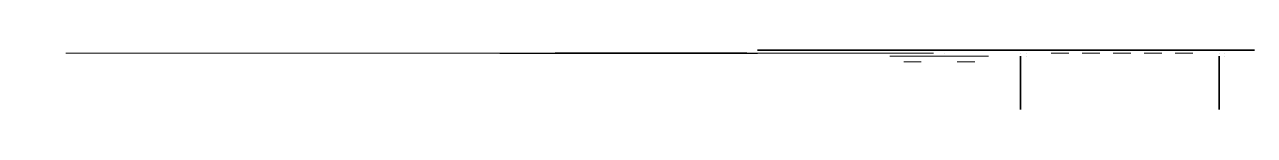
# Model space of a CAD drawing. Header units: millimetres. Extents: x 821 to 5949, y 940 to 2881.
# Drawn here: x 3768 to 5949, y 1812 to 1917 of the extents above; entities that cross this region are included whole.
import ezdxf

# ---------------------------------------------------------------- set-up
doc = ezdxf.new("R2010")
doc.units = ezdxf.units.MM
doc.linetypes.add('Centro', pattern=[31.75, 6.35, -4.7625, 15.875, -4.7625])
doc.linetypes.add('Tratto', pattern=[6.35, 3.175, -3.175])
for name, color, linetype, lineweight in [('armatura', 1, 'Continuous', 15), ('bulloni', 5, 'Continuous', 9), ('LINEA DI SEZIONE', 1, 'Centro', 9), ('piastra', 30, 'Continuous', 18), ('quote', 252, 'Continuous', 5), ('S-BEAM', 5, 'Continuous', 18), ('S-COLS', 7, 'Continuous', 18), ('SEZIONI acciaio - Steel sections', 220, 'Continuous', 25), ('tratteggio', 253, 'Tratto', 15)]:
    doc.layers.add(name, color=color, linetype=linetype, lineweight=lineweight)

# ---------------------------------------------------------------- blocks, each defined once
blk = doc.blocks.new('*U184')
at = {"layer": 'bulloni'}
blk.add_lwpolyline([(-15.6, 0), (-7.8, -13.5), (7.8, -13.5), (15.6, 0), (7.8, 13.5), (-7.8, 13.5)], close=True, dxfattribs=at)
for radius in [9, 7.88]:
    blk.add_circle((0, 0), radius, dxfattribs=at)
blk = doc.blocks.new('*U185')
at = {"color": 0, "linetype": 'ByBlock', "lineweight": -2, "transparency": 16777216}
for p in [(0, 0), (55, 0), (0, -55), (55, -55), (0, -110), (55, -110), (0, -165), (55, -165)]:
    blk.add_blockref('*U184', p, dxfattribs=at)
blk = doc.blocks.new('*U186')
at = {"layer": 'bulloni'}
blk.add_lwpolyline([(-15.6, 0), (-7.8, -13.5), (7.8, -13.5), (15.6, 0), (7.8, 13.5), (-7.8, 13.5)], close=True, dxfattribs=at)
for radius in [9, 7.88]:
    blk.add_circle((0, 0), radius, dxfattribs=at)
blk = doc.blocks.new('*U187')
at = {"color": 0, "linetype": 'ByBlock', "lineweight": -2, "transparency": 16777216}
for p in [(0, 0), (55, 0), (0, -55), (55, -55), (0, -110), (55, -110), (0, -165), (55, -165)]:
    blk.add_blockref('*U186', p, dxfattribs=at)
blk = doc.blocks.new('*U188')
at = {"layer": 'bulloni'}
for p, q in [((-13.7, 44.3), (-15.6, 43.1)), ((13.7, 44.3), (-13.7, 44.3)), ((13.7, 44.3), (15.6, 43.1)), ((-15.6, 43.1), (-15.6, 32.8)), ((15.6, 32.8), (-15.6, 32.8)), ((-12.5, 32.8), (-12.5, 32.3)), ((12.5, 32.3), (-12.5, 32.3)), ((-7.8, 32.8), (-7.8, 43.1)), ((7.8, 43.1), (7.8, 32.8)), ((12.5, 32.8), (12.5, 32.3)), ((15.6, 43.1), (15.6, 32.8)), ((-13.7, -16.7), (-15.6, -17.9)), ((-15.6, -17.9), (-15.6, -30.4)), ((13.7, -16.7), (-13.7, -16.7)), ((-7.8, -30.4), (-7.8, -17.9)), ((7.8, -17.9), (7.8, -30.4)), ((13.7, -16.7), (15.6, -17.9)), ((15.6, -17.9), (15.6, -30.4)), ((-13.7, -31.7), (-15.6, -30.4)), ((13.7, -31.7), (-13.7, -31.7)), ((-9, -43.3), (-9, -31.7)), ((-8, -44.3), (-9, -43.3)), ((9, -43.3), (-9, -43.3)), ((-6.5, -34.4), (6.5, -33.7)), ((-6.5, -39.4), (6.5, -38.7)), ((-5, -36.8), (5, -36.3)), ((-5, -41.8), (5, -41.3)), ((9, -43.3), (8, -44.3)), ((9, -43.3), (9, -31.7)), ((13.7, -31.7), (15.6, -30.4)), ((8, -44.3), (-8, -44.3))]:
    blk.add_line(p, q, dxfattribs=at)
at = {"layer": 'bulloni', "linetype": 'Tratto'}
for points in [[(-9, -16.7), (-9, 31.3)], [(9, -16.7), (9, 31.3)]]:
    blk.add_lwpolyline(points, dxfattribs=at)
at = {"layer": 'bulloni'}
for centre, radius, start, end in [((-11.7, 37.6), 6.67, 54.2621, 125.7379), ((0, 19.5), 24.8, 71.6858, 108.3142), ((11.7, 37.6), 6.67, 54.2621, 125.7379), ((-10, 31.3), 1, 0, 90), ((10, 31.3), 1, 90, 180), ((-11.7, -23.4), 6.67, 54.2621, 125.7379), ((0, -41.5), 24.8, 71.6858, 108.3142), ((11.7, -23.4), 6.67, 54.2621, 125.7379), ((-11.7, -25), 6.67, 234.2621, 305.7379), ((0, -6.9), 24.8, 251.6858, 288.3142), ((11.7, -25), 6.67, 234.2621, 305.7379)]:
    blk.add_arc(centre, radius, start, end, dxfattribs=at)
blk = doc.blocks.new('*U173')
at = {"color": 0, "linetype": 'ByBlock', "lineweight": -2, "transparency": 16777216}
for p in [(0, 0), (54, 0), (108, 0), (162, 0), (216, 0)]:
    blk.add_blockref('*U188', p, dxfattribs=at)
blk = doc.blocks.new('*U174')
at = {"layer": 'bulloni'}
for p, q in [((-13.7, 44.3), (-15.6, 43.1)), ((13.7, 44.3), (-13.7, 44.3)), ((13.7, 44.3), (15.6, 43.1)), ((-15.6, 43.1), (-15.6, 32.8)), ((15.6, 32.8), (-15.6, 32.8)), ((-12.5, 32.8), (-12.5, 32.3)), ((12.5, 32.3), (-12.5, 32.3)), ((-7.8, 32.8), (-7.8, 43.1)), ((7.8, 43.1), (7.8, 32.8)), ((12.5, 32.8), (12.5, 32.3)), ((15.6, 43.1), (15.6, 32.8)), ((-13.7, -16.7), (-15.6, -17.9)), ((-15.6, -17.9), (-15.6, -30.4)), ((13.7, -16.7), (-13.7, -16.7)), ((-7.8, -30.4), (-7.8, -17.9)), ((7.8, -17.9), (7.8, -30.4)), ((13.7, -16.7), (15.6, -17.9)), ((15.6, -17.9), (15.6, -30.4)), ((-13.7, -31.7), (-15.6, -30.4)), ((13.7, -31.7), (-13.7, -31.7)), ((-9, -43.3), (-9, -31.7)), ((-8, -44.3), (-9, -43.3)), ((9, -43.3), (-9, -43.3)), ((-6.5, -34.4), (6.5, -33.7)), ((-6.5, -39.4), (6.5, -38.7)), ((-5, -36.8), (5, -36.3)), ((-5, -41.8), (5, -41.3)), ((9, -43.3), (8, -44.3)), ((9, -43.3), (9, -31.7)), ((13.7, -31.7), (15.6, -30.4)), ((8, -44.3), (-8, -44.3))]:
    blk.add_line(p, q, dxfattribs=at)
at = {"layer": 'bulloni', "linetype": 'Tratto'}
for points in [[(-9, -16.7), (-9, 31.3)], [(9, -16.7), (9, 31.3)]]:
    blk.add_lwpolyline(points, dxfattribs=at)
at = {"layer": 'bulloni'}
for centre, radius, start, end in [((-11.7, 37.6), 6.67, 54.2621, 125.7379), ((0, 19.5), 24.8, 71.6858, 108.3142), ((11.7, 37.6), 6.67, 54.2621, 125.7379), ((-10, 31.3), 1, 0, 90), ((10, 31.3), 1, 90, 180), ((-11.7, -23.4), 6.67, 54.2621, 125.7379), ((0, -41.5), 24.8, 71.6858, 108.3142), ((11.7, -23.4), 6.67, 54.2621, 125.7379), ((-11.7, -25), 6.67, 234.2621, 305.7379), ((0, -6.9), 24.8, 251.6858, 288.3142), ((11.7, -25), 6.67, 234.2621, 305.7379)]:
    blk.add_arc(centre, radius, start, end, dxfattribs=at)
blk = doc.blocks.new('*U175')
at = {"color": 0, "linetype": 'ByBlock', "lineweight": -2, "transparency": 16777216}
for p in [(0, 0), (54, 0), (108, 0), (162, 0), (216, 0)]:
    blk.add_blockref('*U174', p, dxfattribs=at)
blk = doc.blocks.new('*U204')
at = {"layer": 'bulloni'}
for p, q in [((-13.7, 44.3), (-15.6, 43.1)), ((13.7, 44.3), (-13.7, 44.3)), ((13.7, 44.3), (15.6, 43.1)), ((-15.6, 43.1), (-15.6, 32.8)), ((15.6, 32.8), (-15.6, 32.8)), ((-12.5, 32.8), (-12.5, 32.3)), ((12.5, 32.3), (-12.5, 32.3)), ((-7.8, 32.8), (-7.8, 43.1)), ((7.8, 43.1), (7.8, 32.8)), ((12.5, 32.8), (12.5, 32.3)), ((15.6, 43.1), (15.6, 32.8)), ((-13.7, -16.7), (-15.6, -17.9)), ((-15.6, -17.9), (-15.6, -30.4)), ((13.7, -16.7), (-13.7, -16.7)), ((-7.8, -30.4), (-7.8, -17.9)), ((7.8, -17.9), (7.8, -30.4)), ((13.7, -16.7), (15.6, -17.9)), ((15.6, -17.9), (15.6, -30.4)), ((-13.7, -31.7), (-15.6, -30.4)), ((13.7, -31.7), (-13.7, -31.7)), ((-9, -43.3), (-9, -31.7)), ((-8, -44.3), (-9, -43.3)), ((9, -43.3), (-9, -43.3)), ((-6.5, -34.4), (6.5, -33.7)), ((-6.5, -39.4), (6.5, -38.7)), ((-5, -36.8), (5, -36.3)), ((-5, -41.8), (5, -41.3)), ((9, -43.3), (8, -44.3)), ((9, -43.3), (9, -31.7)), ((13.7, -31.7), (15.6, -30.4)), ((8, -44.3), (-8, -44.3))]:
    blk.add_line(p, q, dxfattribs=at)
at = {"layer": 'bulloni', "linetype": 'Tratto'}
for points in [[(-9, -16.7), (-9, 31.3)], [(9, -16.7), (9, 31.3)]]:
    blk.add_lwpolyline(points, dxfattribs=at)
at = {"layer": 'bulloni'}
for centre, radius, start, end in [((-11.7, 37.6), 6.67, 54.2621, 125.7379), ((0, 19.5), 24.8, 71.6858, 108.3142), ((11.7, 37.6), 6.67, 54.2621, 125.7379), ((-10, 31.3), 1, 0, 90), ((10, 31.3), 1, 90, 180), ((-11.7, -23.4), 6.67, 54.2621, 125.7379), ((0, -41.5), 24.8, 71.6858, 108.3142), ((11.7, -23.4), 6.67, 54.2621, 125.7379), ((-11.7, -25), 6.67, 234.2621, 305.7379), ((0, -6.9), 24.8, 251.6858, 288.3142), ((11.7, -25), 6.67, 234.2621, 305.7379)]:
    blk.add_arc(centre, radius, start, end, dxfattribs=at)
blk = doc.blocks.new('*U189')
at = {"color": 0, "linetype": 'ByBlock', "lineweight": -2, "transparency": 16777216}
for p in [(0, 0), (54, 0), (108, 0), (162, 0), (216, 0)]:
    blk.add_blockref('*U204', p, dxfattribs=at)
blk = doc.blocks.new('*U177')
at = {"layer": 'bulloni'}
for p, q in [((-13.7, 44.3), (-15.6, 43.1)), ((13.7, 44.3), (-13.7, 44.3)), ((13.7, 44.3), (15.6, 43.1)), ((-15.6, 43.1), (-15.6, 32.8)), ((15.6, 32.8), (-15.6, 32.8)), ((-12.5, 32.8), (-12.5, 32.3)), ((12.5, 32.3), (-12.5, 32.3)), ((-7.8, 32.8), (-7.8, 43.1)), ((7.8, 43.1), (7.8, 32.8)), ((12.5, 32.8), (12.5, 32.3)), ((15.6, 43.1), (15.6, 32.8)), ((-13.7, -16.7), (-15.6, -17.9)), ((-15.6, -17.9), (-15.6, -30.4)), ((13.7, -16.7), (-13.7, -16.7)), ((-7.8, -30.4), (-7.8, -17.9)), ((7.8, -17.9), (7.8, -30.4)), ((13.7, -16.7), (15.6, -17.9)), ((15.6, -17.9), (15.6, -30.4)), ((-13.7, -31.7), (-15.6, -30.4)), ((13.7, -31.7), (-13.7, -31.7)), ((-9, -43.3), (-9, -31.7)), ((-8, -44.3), (-9, -43.3)), ((9, -43.3), (-9, -43.3)), ((-6.5, -34.4), (6.5, -33.7)), ((-6.5, -39.4), (6.5, -38.7)), ((-5, -36.8), (5, -36.3)), ((-5, -41.8), (5, -41.3)), ((9, -43.3), (8, -44.3)), ((9, -43.3), (9, -31.7)), ((13.7, -31.7), (15.6, -30.4)), ((8, -44.3), (-8, -44.3))]:
    blk.add_line(p, q, dxfattribs=at)
at = {"layer": 'bulloni', "linetype": 'Tratto'}
for points in [[(-9, -16.7), (-9, 31.3)], [(9, -16.7), (9, 31.3)]]:
    blk.add_lwpolyline(points, dxfattribs=at)
at = {"layer": 'bulloni'}
for centre, radius, start, end in [((-11.7, 37.6), 6.67, 54.2621, 125.7379), ((0, 19.5), 24.8, 71.6858, 108.3142), ((11.7, 37.6), 6.67, 54.2621, 125.7379), ((-10, 31.3), 1, 0, 90), ((10, 31.3), 1, 90, 180), ((-11.7, -23.4), 6.67, 54.2621, 125.7379), ((0, -41.5), 24.8, 71.6858, 108.3142), ((11.7, -23.4), 6.67, 54.2621, 125.7379), ((-11.7, -25), 6.67, 234.2621, 305.7379), ((0, -6.9), 24.8, 251.6858, 288.3142), ((11.7, -25), 6.67, 234.2621, 305.7379)]:
    blk.add_arc(centre, radius, start, end, dxfattribs=at)
blk = doc.blocks.new('*U176')
at = {"color": 0, "linetype": 'ByBlock', "lineweight": -2, "transparency": 16777216}
for p in [(0, 0), (54, 0), (108, 0), (162, 0), (216, 0)]:
    blk.add_blockref('*U177', p, dxfattribs=at)
blk = doc.blocks.new('*U182')
at = {"layer": 'bulloni'}
for p, q in [((-13.7, 36.3), (-15.6, 35.1)), ((-15.6, 35.1), (-15.6, 24.8)), ((15.6, 24.8), (-15.6, 24.8)), ((13.7, 36.3), (-13.7, 36.3)), ((-12.5, 24.8), (-12.5, 24.3)), ((12.5, 24.3), (-12.5, 24.3)), ((-7.8, 24.8), (-7.8, 35.1)), ((7.8, 35.1), (7.8, 24.8)), ((12.5, 24.8), (12.5, 24.3)), ((13.7, 36.3), (15.6, 35.1)), ((15.6, 35.1), (15.6, 24.8)), ((-13.7, -8.7), (-15.6, -9.9)), ((-15.6, -9.9), (-15.6, -22.4)), ((13.7, -8.7), (-13.7, -8.7)), ((-7.8, -22.4), (-7.8, -9.9)), ((7.8, -9.9), (7.8, -22.4)), ((13.7, -8.7), (15.6, -9.9)), ((15.6, -9.9), (15.6, -22.4)), ((-13.7, -23.7), (-15.6, -22.4)), ((13.7, -23.7), (-13.7, -23.7)), ((-9, -35.3), (-9, -23.7)), ((-8, -36.3), (-9, -35.3)), ((9, -35.3), (-9, -35.3)), ((8, -36.3), (-8, -36.3)), ((-6.5, -26.4), (6.5, -25.7)), ((-6.5, -31.4), (6.5, -30.7)), ((-5, -28.8), (5, -28.3)), ((-5, -33.8), (5, -33.3)), ((9, -35.3), (8, -36.3)), ((9, -35.3), (9, -23.7)), ((13.7, -23.7), (15.6, -22.4))]:
    blk.add_line(p, q, dxfattribs=at)
for centre, radius, start, end in [((-11.7, 29.6), 6.67, 54.2621, 125.7379), ((-10, 23.3), 1, 0, 90), ((0, 11.5), 24.8, 71.6858, 108.3142), ((11.7, 29.6), 6.67, 54.2621, 125.7379), ((10, 23.3), 1, 90, 180), ((-11.7, -15.4), 6.67, 54.2621, 125.7379), ((0, -33.5), 24.8, 71.6858, 108.3142), ((11.7, -15.4), 6.67, 54.2621, 125.7379), ((-11.7, -17), 6.67, 234.2621, 305.7379), ((0, 1.1), 24.8, 251.6858, 288.3142), ((11.7, -17), 6.67, 234.2621, 305.7379)]:
    blk.add_arc(centre, radius, start, end, dxfattribs=at)
at = {"layer": 'tratteggio'}
for points in [[(-9, 23.3), (-9, -8.7)], [(9, 23.3), (9, -8.7)]]:
    blk.add_lwpolyline(points, dxfattribs=at)
blk = doc.blocks.new('*U183')
at = {"layer": 'quote', "color": 0, "linetype": 'ByBlock', "lineweight": -2, "transparency": 16777216}
for p in [(0, 0), (55, 0), (110, 0), (165, 0), (220, 0)]:
    blk.add_blockref('*U182', p, dxfattribs=at)

msp = doc.modelspace()

# ---------------------------------------------------------------- linework, layer by layer
msp.add_line((5067.3, 1912, -557.5), (5067.3, 1912, -438.9))
at = {"extrusion": (0, -1, 6.12323e-17), "elevation": -1912}
for points in [[(4630.3, -487.7), (4630.3, -702.3)], [(5047.3, -464.3), (5047.3, -727.5)]]:
    msp.add_lwpolyline(points, dxfattribs=at)
msp.add_polyline3d([(4610.3, 1912, -557.5), (5067.3, 1912, -557.5)])
for points in [[(5948.6, 1917.1, -126.9), (5087.3, 1917.1, -458.9), (5067.3, 1917.1, -438.9), (5067.3, 1917.1, 33.1), (5087.3, 1917.1, 47.1), (5948.6, 1917.1, 47.1)], [(5533.8, 1885.9, 79.1), (5533.8, 1906.9, 100.1), (5533.8, 1906.9, 526.1), (5533.8, 1885.9, 547.1), (5533.8, 1812, 547.1), (5533.8, 1812, 522.2), (5533.8, 1812, 79.1)], [(5886, 1885.9, 79.1), (5886, 1906.9, 100.1), (5886, 1906.9, 526.1), (5886, 1885.9, 547.1), (5886, 1812, 547.1), (5886, 1812, 522.2), (5886, 1812, 79.1)]]:
    msp.add_polyline3d(points, close=True)
msp.add_spline([(4630.3, 1912, -702.3), (4733.7, 1912, -759.4), (4859.8, 1912, -695.6), (4938.8, 1912, -653.6), (5047.3, 1912, -727.5), (4826.5, 1912, -722)], degree=3)
at = {"layer": 'armatura', "extrusion": (0, -1, 6.12323e-17), "elevation": -1912}
for points in [[(4676.6, -737.2), (4676.6, -906.5)], [(4738.5, -750.6), (4738.5, -906.5)], [(4738.5, -759.6), (4738.5, -906.5)], [(4838.8, -712.7), (4838.8, -906.5)], [(4939, -653.6), (4939, -906.5)], [(5000.9, -677.9), (5000.9, -906.5)]]:
    msp.add_lwpolyline(points, dxfattribs=at)
at = {"layer": 'bulloni', "extrusion": (0, -1, 6.12323e-17)}
for p, q in [((4793.6, 1912, 480.1), (4793.6, 1912, 496.1)), ((4794.6, 1912, 479.1), (4793.6, 1912, 480.1)), ((4793.6, 1912, 496.1), (4794.6, 1912, 497.1)), ((4793.6, 1912, 430.1), (4793.6, 1912, 446.1)), ((4794.6, 1912, 429.1), (4793.6, 1912, 430.1)), ((4793.6, 1912, 446.1), (4794.6, 1912, 447.1)), ((4793.6, 1912, 380.1), (4793.6, 1912, 396.1)), ((4794.6, 1912, 379.1), (4793.6, 1912, 380.1)), ((4793.6, 1912, 396.1), (4794.6, 1912, 397.1)), ((4794.6, 1912, 479.1), (4806.3, 1912, 479.1)), ((4794.6, 1912, 497.1), (4806.3, 1912, 497.1)), ((4794.6, 1912, 479.1), (4794.6, 1912, 497.1)), ((4794.6, 1912, 429.1), (4806.3, 1912, 429.1)), ((4794.6, 1912, 447.1), (4806.3, 1912, 447.1)), ((4794.6, 1912, 429.1), (4794.6, 1912, 447.1)), ((4794.6, 1912, 379.1), (4806.3, 1912, 379.1)), ((4794.6, 1912, 397.1), (4806.3, 1912, 397.1)), ((4794.6, 1912, 379.1), (4794.6, 1912, 397.1)), ((4796.1, 1912, 493.1), (4796.7, 1912, 483.1)), ((4796.1, 1912, 443.1), (4796.7, 1912, 433.1)), ((4796.1, 1912, 393.1), (4796.7, 1912, 383.1)), ((4798.5, 1912, 494.6), (4799.3, 1912, 481.6)), ((4798.5, 1912, 444.6), (4799.3, 1912, 431.6)), ((4798.5, 1912, 394.6), (4799.3, 1912, 381.6)), ((4801.1, 1912, 493.1), (4801.7, 1912, 483.1)), ((4801.1, 1912, 443.1), (4801.7, 1912, 433.1)), ((4801.1, 1912, 393.1), (4801.7, 1912, 383.1)), ((4803.5, 1912, 494.6), (4804.3, 1912, 481.6)), ((4803.5, 1912, 444.6), (4804.3, 1912, 431.6)), ((4803.5, 1912, 394.6), (4804.3, 1912, 381.6)), ((4806.3, 1912, 474.4), (4806.3, 1912, 501.8)), ((4806.3, 1912, 474.4), (4807.5, 1912, 472.5)), ((4806.3, 1912, 501.8), (4807.5, 1912, 503.7)), ((4806.3, 1912, 424.4), (4806.3, 1912, 451.8)), ((4806.3, 1912, 424.4), (4807.5, 1912, 422.5)), ((4806.3, 1912, 451.8), (4807.5, 1912, 453.7)), ((4806.3, 1912, 374.4), (4806.3, 1912, 401.8)), ((4806.3, 1912, 374.4), (4807.5, 1912, 372.5)), ((4806.3, 1912, 401.8), (4807.5, 1912, 403.7)), ((4820, 1912, 503.7), (4807.5, 1912, 503.7)), ((4820, 1912, 480.3), (4807.5, 1912, 480.3)), ((4807.5, 1912, 495.9), (4820, 1912, 495.9)), ((4820, 1912, 472.5), (4807.5, 1912, 472.5)), ((4820, 1912, 453.7), (4807.5, 1912, 453.7)), ((4820, 1912, 430.3), (4807.5, 1912, 430.3)), ((4807.5, 1912, 445.9), (4820, 1912, 445.9)), ((4820, 1912, 422.5), (4807.5, 1912, 422.5)), ((4820, 1912, 403.7), (4807.5, 1912, 403.7)), ((4820, 1912, 380.3), (4807.5, 1912, 380.3)), ((4807.5, 1912, 395.9), (4820, 1912, 395.9)), ((4820, 1912, 372.5), (4807.5, 1912, 372.5)), ((4821.3, 1912, 474.4), (4820, 1912, 472.5)), ((4821.3, 1912, 501.8), (4820, 1912, 503.7)), ((4821.3, 1912, 424.4), (4820, 1912, 422.5)), ((4821.3, 1912, 451.8), (4820, 1912, 453.7)), ((4821.3, 1912, 374.4), (4820, 1912, 372.5)), ((4821.3, 1912, 401.8), (4820, 1912, 403.7)), ((4821.3, 1912, 474.4), (4821.3, 1912, 501.8)), ((4821.3, 1912, 424.4), (4821.3, 1912, 451.8)), ((4821.3, 1912, 374.4), (4821.3, 1912, 401.8)), ((4857.3, 1912, 475.6), (4857.3, 1912, 500.6)), ((4857.8, 1912, 500.6), (4857.3, 1912, 500.6)), ((4857.8, 1912, 475.6), (4857.3, 1912, 475.6)), ((4857.3, 1912, 425.6), (4857.3, 1912, 450.6)), ((4857.8, 1912, 450.6), (4857.3, 1912, 450.6)), ((4857.8, 1912, 425.6), (4857.3, 1912, 425.6)), ((4857.3, 1912, 375.6), (4857.3, 1912, 400.6)), ((4857.8, 1912, 400.6), (4857.3, 1912, 400.6)), ((4857.8, 1912, 375.6), (4857.3, 1912, 375.6)), ((4857.8, 1912, 472.5), (4857.8, 1912, 503.7)), ((4868, 1912, 503.7), (4857.8, 1912, 503.7)), ((4868, 1912, 480.3), (4857.8, 1912, 480.3)), ((4857.8, 1912, 495.9), (4868, 1912, 495.9)), ((4868, 1912, 472.5), (4857.8, 1912, 472.5)), ((4857.8, 1912, 422.5), (4857.8, 1912, 453.7)), ((4868, 1912, 453.7), (4857.8, 1912, 453.7)), ((4868, 1912, 430.3), (4857.8, 1912, 430.3)), ((4857.8, 1912, 445.9), (4868, 1912, 445.9)), ((4868, 1912, 422.5), (4857.8, 1912, 422.5)), ((4857.8, 1912, 372.5), (4857.8, 1912, 403.7)), ((4868, 1912, 403.7), (4857.8, 1912, 403.7)), ((4868, 1912, 380.3), (4857.8, 1912, 380.3)), ((4857.8, 1912, 395.9), (4868, 1912, 395.9)), ((4868, 1912, 372.5), (4857.8, 1912, 372.5)), ((4869.3, 1912, 474.4), (4868, 1912, 472.5)), ((4869.3, 1912, 501.8), (4868, 1912, 503.7)), ((4869.3, 1912, 424.4), (4868, 1912, 422.5)), ((4869.3, 1912, 451.8), (4868, 1912, 453.7)), ((4869.3, 1912, 374.4), (4868, 1912, 372.5)), ((4869.3, 1912, 401.8), (4868, 1912, 403.7)), ((4869.3, 1912, 474.4), (4869.3, 1912, 501.8)), ((4869.3, 1912, 424.4), (4869.3, 1912, 451.8)), ((4869.3, 1912, 374.4), (4869.3, 1912, 401.8))]:
    msp.add_line(p, q, dxfattribs=at)
at = {"layer": 'bulloni', "linetype": 'Tratto', "extrusion": (0, -1, 6.12323e-17), "elevation": -1912}
for points in [[(4821.3, 497.1), (4856.3, 497.1)], [(4821.3, 479.1), (4856.3, 479.1)], [(4821.3, 447.1), (4856.3, 447.1)], [(4821.3, 429.1), (4856.3, 429.1)], [(4821.3, 397.1), (4856.3, 397.1)], [(4821.3, 379.1), (4856.3, 379.1)]]:
    msp.add_lwpolyline(points, dxfattribs=at)
at = {"layer": 'bulloni', "extrusion": (0, -1, 6.12323e-17), "elevation": -1896.9}
for points in [[(5326.7, 395.6), (5334.5, 382.1), (5350.1, 382.1), (5357.8, 395.6), (5350.1, 409.1), (5334.5, 409.1)], [(5326.7, 340.6), (5334.5, 327.1), (5350.1, 327.1), (5357.8, 340.6), (5350.1, 354.1), (5334.5, 354.1)], [(5326.7, 285.6), (5334.5, 272.1), (5350.1, 272.1), (5357.8, 285.6), (5350.1, 299.1), (5334.5, 299.1)], [(5326.7, 230.6), (5334.5, 217.1), (5350.1, 217.1), (5357.8, 230.6), (5350.1, 244.1), (5334.5, 244.1)], [(5421.7, 395.6), (5429.5, 382.1), (5445.1, 382.1), (5452.9, 395.6), (5445.1, 409.1), (5429.5, 409.1)], [(5421.7, 340.6), (5429.5, 327.1), (5445.1, 327.1), (5452.9, 340.6), (5445.1, 354.1), (5429.5, 354.1)], [(5421.7, 285.6), (5429.5, 272.1), (5445.1, 272.1), (5452.9, 285.6), (5445.1, 299.1), (5429.5, 299.1)], [(5421.7, 230.6), (5429.5, 217.1), (5445.1, 217.1), (5452.9, 230.6), (5445.1, 244.1), (5429.5, 244.1)]]:
    msp.add_lwpolyline(points, close=True, dxfattribs=at)
at = {"layer": 'bulloni', "extrusion": (0, -1, 6.12323e-17)}
for centre, radius in [((5342.3, 395.6, -1896.9), 9), ((5342.3, 340.6, -1896.9), 9), ((5342.3, 285.6, -1896.9), 9), ((5342.3, 230.6, -1896.9), 9), ((5342.3, 395.6, -1896.9), 7.88), ((5342.3, 340.6, -1896.9), 7.88), ((5342.3, 285.6, -1896.9), 7.88), ((5342.3, 230.6, -1896.9), 7.88), ((5437.3, 395.6, -1896.9), 9), ((5437.3, 340.6, -1896.9), 9), ((5437.3, 285.6, -1896.9), 9), ((5437.3, 230.6, -1896.9), 9), ((5437.3, 395.6, -1896.9), 7.88), ((5437.3, 340.6, -1896.9), 7.88), ((5437.3, 285.6, -1896.9), 7.88), ((5437.3, 230.6, -1896.9), 7.88)]:
    msp.add_circle(centre, radius, dxfattribs=at)
for centre, radius, start, end in [((4831.1, 488.1, -1912), 24.8, 161.6858, 198.3142), ((4812.9, 499.8, -1912), 6.67, 144.2621, 215.7379), ((4812.9, 476.4, -1912), 6.67, 144.2621, 215.7379), ((4831.1, 438.1, -1912), 24.8, 161.6858, 198.3142), ((4812.9, 449.8, -1912), 6.67, 144.2621, 215.7379), ((4812.9, 426.4, -1912), 6.67, 144.2621, 215.7379), ((4831.1, 388.1, -1912), 24.8, 161.6858, 198.3142), ((4812.9, 399.8, -1912), 6.67, 144.2621, 215.7379), ((4812.9, 376.4, -1912), 6.67, 144.2621, 215.7379), ((4796.5, 488.1, -1912), 24.8, 341.6858, 18.3142), ((4814.6, 499.8, -1912), 6.67, 324.2621, 35.7379), ((4814.6, 476.4, -1912), 6.67, 324.2621, 35.7379), ((4796.5, 438.1, -1912), 24.8, 341.6858, 18.3142), ((4814.6, 449.8, -1912), 6.67, 324.2621, 35.7379), ((4814.6, 426.4, -1912), 6.67, 324.2621, 35.7379), ((4796.5, 388.1, -1912), 24.8, 341.6858, 18.3142), ((4814.6, 399.8, -1912), 6.67, 324.2621, 35.7379), ((4814.6, 376.4, -1912), 6.67, 324.2621, 35.7379), ((4856.3, 498.1, -1912), 1, 270, 0), ((4856.3, 478.1, -1912), 1, 0, 90), ((4856.3, 448.1, -1912), 1, 270, 0), ((4856.3, 428.1, -1912), 1, 0, 90), ((4856.3, 398.1, -1912), 1, 270, 0), ((4856.3, 378.1, -1912), 1, 0, 90), ((4844.5, 488.1, -1912), 24.8, 341.6858, 18.3142), ((4862.6, 499.8, -1912), 6.67, 324.2621, 35.7379), ((4862.6, 476.4, -1912), 6.67, 324.2621, 35.7379), ((4844.5, 438.1, -1912), 24.8, 341.6858, 18.3142), ((4862.6, 449.8, -1912), 6.67, 324.2621, 35.7379), ((4862.6, 426.4, -1912), 6.67, 324.2621, 35.7379), ((4844.5, 388.1, -1912), 24.8, 341.6858, 18.3142), ((4862.6, 399.8, -1912), 6.67, 324.2621, 35.7379), ((4862.6, 376.4, -1912), 6.67, 324.2621, 35.7379)]:
    msp.add_arc(centre, radius, start, end, dxfattribs=at)
at = {"layer": 'LINEA DI SEZIONE'}
msp.add_open_spline([(3910.9, 1912, -1.9), (3767.8, 1912, 164.1), (3996.9, 1912, 388.4), (3888, 1912, 631.9), (3888, 1912, 631.9)], degree=3, dxfattribs=at)
at = {"layer": 'piastra', "extrusion": (0, -1, 6.12323e-17)}
for p, q in [((4828.8, 1912, 333.5), (4828.8, 1912, 542.8)), ((4848.8, 1912, 333.5), (4848.8, 1912, 542.8))]:
    msp.add_line(p, q, dxfattribs=at)
for points, elevation in [([(4579.8, 563.1), (4000.8, 563.1), (4000.8, 579.1), (4579.8, 579.1)], -1912), ([(4579.8, 531.1), (4000.8, 531.1), (4000.8, 547.1), (4579.8, 547.1)], -1912), ([(4579.8, 63.1), (4000.8, 63.1), (4000.8, 47.1), (4579.8, 47.1)], -1912), ([(4579.8, 95.1), (4000.8, 95.1), (4000.8, 79.1), (4579.8, 79.1)], -1912), ([(4432.8, 435.6), (4147.8, 435.6), (4147.8, 190.6), (4432.8, 190.6)], -1912), ([(4821.3, 523.1), (4828.8, 523.1), (4828.8, 353.1), (4821.3, 353.1)], -1912), ([(4828.8, 523.1), (4835, 523.1), (4835, 353.1), (4828.8, 353.1)], -1912), ([(4842.5, 523.1), (4848.8, 523.1), (4848.8, 353.1), (4842.5, 353.1)], -1912), ([(4856.3, 523.1), (4848.8, 523.1), (4848.8, 353.1), (4856.3, 353.1)], -1912), ([(5302.3, 435.6), (5477.3, 435.6), (5477.3, 190.6), (5302.3, 190.6)], -1906.9)]:
    msp.add_lwpolyline(points, close=True, dxfattribs=dict(at, elevation=elevation))
for points, elevation in [([(4812.7, 79.1), (4297.8, 79.1), (4297.8, 63.1), (5379.8, 63.1), (5379.8, 79.1), (4812.7, 79.1)], -1912), ([(4823.5, 547.1), (4297.8, 547.1), (4297.8, 563.1), (5379.8, 563.1), (5379.8, 547.1), (4854, 547.1)], -1912), ([(4297.8, 95.1), (4297.8, 190.6)], -1912), ([(4297.8, 435.6), (4297.8, 531.1)], -1912), ([(4641.6, 63.1), (4641.6, 79.1)], -1912), ([(4641.6, 547.1), (4641.6, 563.1)], -1912), ([(4835, 275.8), (4842.5, 275.8)], -1912), ([(4835, 313.1), (4835, 79.1)], -1912), ([(4842.5, 313.1), (4842.5, 79.1)], -1912), ([(5035.9, 63.1), (5035.9, 79.1)], -1912), ([(5035.9, 547.1), (5035.9, 563.1)], -1912), ([(5379.8, 79.1), (5379.8, 190.6)], -1912), ([(5379.8, 435.6), (5379.8, 547.1)], -1912), ([(5533.8, 547.1), (5533.8, 79.1)], -1912), ([(5533.8, 47.1), (5533.8, -286.8)], -1906.9), ([(5543.8, 547.1), (5543.8, 79.1)], -1912), ([(5543.8, 47.1), (5543.8, -282.9)], -1906.9), ([(5886, 547.1), (5886, 79.1)], -1912), ([(5886, 47.1), (5886, -151)], -1906.9), ([(5896, 547.1), (5896, 79.1)], -1912), ([(5896, 47.1), (5896, -147.2)], -1906.9)]:
    msp.add_lwpolyline(points, dxfattribs=dict(at, elevation=elevation))
for centre, start, end in [((4610.3, 79.1, -1912), 90, 180), ((4610.3, 547.1, -1912), 180, 270), ((5067.3, 79.1, -1912), 0, 90), ((5067.3, 547.1, -1912), 270, 0)]:
    msp.add_arc(centre, 20, start, end, dxfattribs=at)
at = {"layer": 'S-BEAM', "extrusion": (0, -1, 6.12323e-17), "elevation": -1912}
for points in [[(3858.3, 79.1), (4282.8, 79.1), (4282.8, 63.1), (3865.9, 63.1)], [(3909.9, 563.1), (4282.8, 563.1), (4282.8, 547.1), (3913.4, 547.1)], [(4282.8, 95.1), (4282.8, 190.6)], [(4282.8, 435.6), (4282.8, 531.1)], [(5399.8, 563.1), (5399.8, 435.6)], [(5399.8, 190.6), (5399.8, 63.1)]]:
    msp.add_lwpolyline(points, dxfattribs=at)
at = {"layer": 'S-COLS', "extrusion": (0, -1, 6.12323e-17)}
for p, q in [((4610.3, 1912, 547.1), (4610.3, 1912, 79.1)), ((5067.3, 1912, 547.1), (5067.3, 1912, 79.1))]:
    msp.add_line(p, q, dxfattribs=at)
at = {"layer": 'S-COLS', "extrusion": (0, -1, 6.12323e-17), "elevation": -1912}
msp.add_lwpolyline([(4610.3, 63.1), (4610.3, -557.5)], dxfattribs=at)
at = {"layer": 'S-COLS'}
msp.add_spline([(4610.3, 1912, -557.5), (4724.3, 1912, -594.3), (4976.5, 1912, -528.9), (5067.3, 1912, -557.5)], degree=3, dxfattribs=at)
at = {"layer": 'SEZIONI acciaio - Steel sections', "extrusion": (0, -1, 6.12323e-17), "elevation": -1912}
msp.add_lwpolyline([(4968.8, 563.1), (4708.8, 563.1), (4708.8, 550.6), (4811, 550.6, -0.414214), (4835, 526.6), (4835, 349.6, -0.414214), (4811, 325.6), (4708.8, 325.6), (4708.8, 313.1), (4968.8, 313.1), (4968.8, 325.6), (4866.5, 325.6, -0.414214), (4842.5, 349.6), (4842.5, 526.6, -0.414214), (4866.5, 550.6), (4968.8, 550.6)], format="xyb", close=True, dxfattribs=at)
at = {"layer": 'tratteggio', "color": 5, "ltscale": 0.4, "extrusion": (0, -1, 6.12323e-17), "elevation": -1912}
for points in [[(4282.8, 190.6), (4282.8, 435.6)], [(4282.8, 531.1), (4282.8, 547.1)], [(4282.8, 95.1), (4282.8, 79.1)], [(5399.8, 435.6), (5399.8, 190.6)]]:
    msp.add_lwpolyline(points, dxfattribs=at)
at = {"layer": 'tratteggio', "color": 30, "ltscale": 0.4, "extrusion": (0, -1, 6.12323e-17), "elevation": -1912}
for points in [[(4297.8, 190.6), (4297.8, 435.6)], [(5379.8, 435.6), (5379.8, 190.6)]]:
    msp.add_lwpolyline(points, dxfattribs=at)
at = {"layer": 'tratteggio', "extrusion": (0, -1, 6.12323e-17), "elevation": -1912}
for points in [[(4630.3, 563.1), (4630.3, 63.1)], [(4630.3, 63.1), (4630.3, -487.9)], [(5047.3, 563.1), (5047.3, 63.1)], [(5047.3, 63.1), (5047.3, -470.1)]]:
    msp.add_lwpolyline(points, dxfattribs=at)
at = {"layer": 'tratteggio'}
msp.add_spline([(5067.3, 1912, -557.5), (4979.2, 1912, -592.7), (4814.2, 1912, -575)], degree=3, dxfattribs=at)

# ---------------------------------------------------------------- block references
at = {"extrusion": (0, -1, 6.12323e-17)}
for name, p in [('*U175', (4034.8, 547.8, -1912)), ('*U176', (4034.8, 63.8, -1912)), ('*U187', (4187.8, 395.6, -1912))]:
    msp.add_blockref(name, p, dxfattribs=at)
at = {"extrusion": (0, -1, 6.12323e-17), "xscale": -1}
for name, p in [('*U173', (4545.8, 547.8, -1912)), ('*U189', (4545.8, 63.8, -1912)), ('*U185', (4392.8, 395.6, -1912))]:
    msp.add_blockref(name, p, dxfattribs=at)
at = {"layer": 'quote', "extrusion": (0, -1, 6.12323e-17)}
msp.add_blockref('*U183', (5603.8, 55.8, -1912), dxfattribs=at)

doc.saveas('drawing.dxf')
